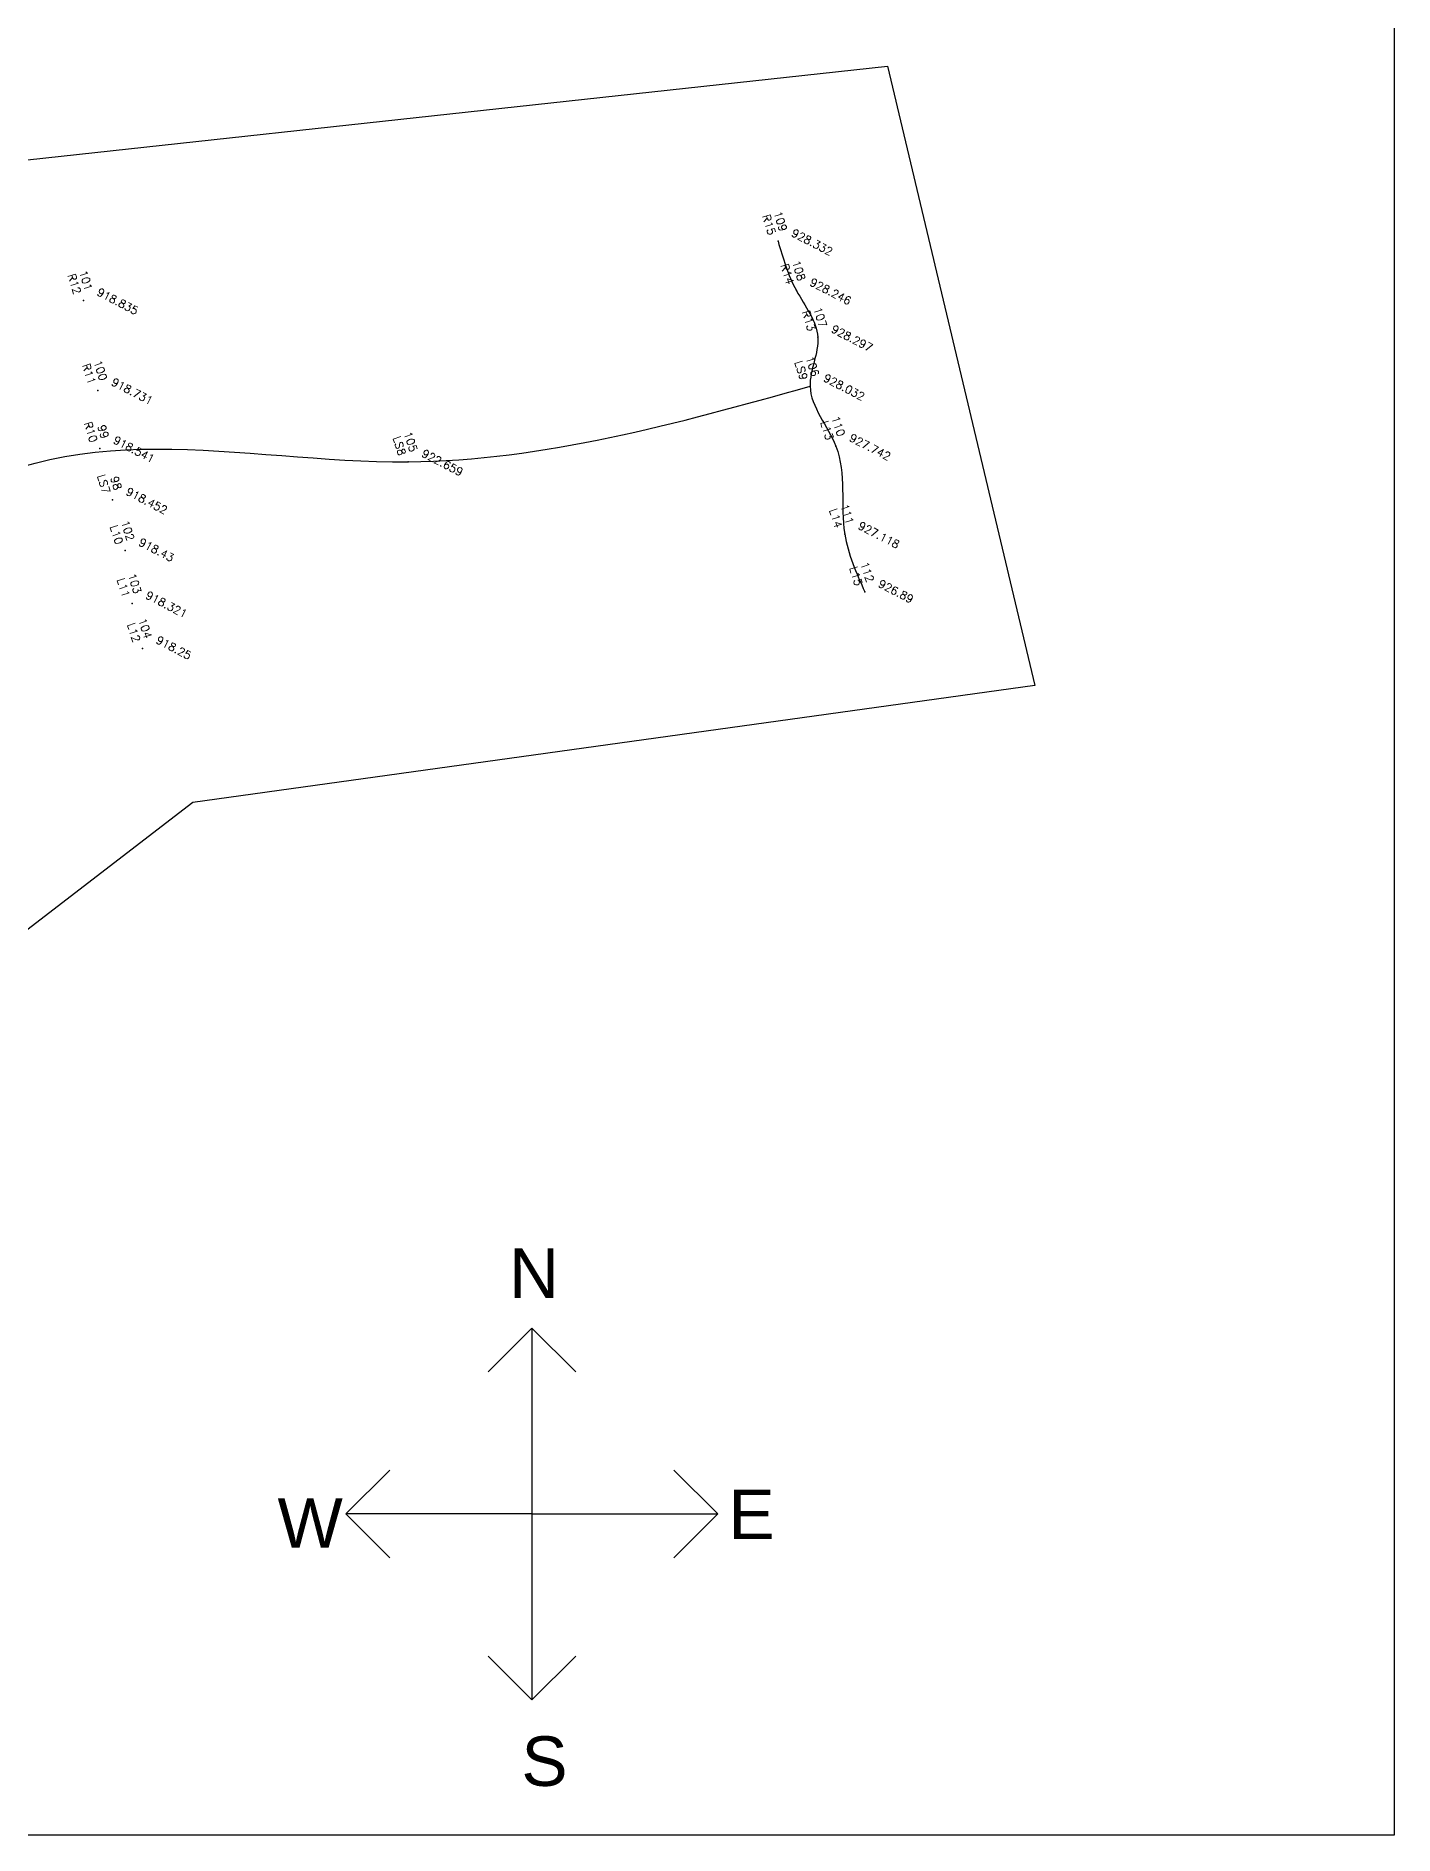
# Model space of a CAD drawing. Header units: millimetres. Extents: x 824502 to 1498685, y 1474633 to 1481826.
# Drawn here: x 1496276 to 1496824, y 1477989 to 1478714 of the extents above; entities that cross this region are included whole.
import ezdxf
from ezdxf.enums import TextEntityAlignment as Align

# ---------------------------------------------------------------- set-up
doc = ezdxf.new("R2010")
doc.units = ezdxf.units.MM
for name, color, linetype in [('Boundary', 6, 'Continuous'), ('Points', 7, 'Continuous'), ('Points-ELV', 6, 'Continuous'), ('Points-NUM', 4, 'Continuous'), ('Points-TXT', 3, 'Continuous')]:
    doc.layers.add(name, color=color, linetype=linetype)
doc.styles.add('ROMANS', font='romans.shx')
doc.styles.get("Standard").update_dxf_attribs({"font": 'arial.ttf'})

# ---------------------------------------------------------------- blocks, each defined once
blk = doc.blocks.new('POINTS')
at = {"layer": 'Points'}
blk.add_line((0, 0), (0, 0), dxfattribs=at)
blk.add_point((0, 0), dxfattribs=at)
at = {"layer": 'Points-ELV', "style": 'ROMANS'}
blk.add_attdef('ELEV', text='', height=1, rotation=45, dxfattribs=at).set_placement((0, 0), align=Align.BOTTOM_LEFT)
at = {"layer": 'Points-NUM', "style": 'ROMANS'}
blk.add_attdef('PTNUM', text='', height=1, dxfattribs=at).set_placement((0, 0), align=Align.BOTTOM_RIGHT)
at = {"layer": 'Points-TXT', "style": 'ROMANS'}
blk.add_attdef('DESC', text='', height=1, dxfattribs=at).set_placement((0, 0), align=Align.BOTTOM_RIGHT)

msp = doc.modelspace()

# ---------------------------------------------------------------- linework, layer by layer
at = {"color": 0}
for p, q in [((1496458.09, 1478175.571), (1496475.768, 1478193.248)), ((1496475.768, 1478193.248), (1496475.768, 1478043.248)), ((1496493.445, 1478175.571), (1496475.768, 1478193.248)), ((1496418.445, 1478135.926), (1496400.768, 1478118.248)), ((1496533.09, 1478135.926), (1496550.768, 1478118.248)), ((1496475.768, 1478118.248), (1496400.768, 1478118.248)), ((1496418.445, 1478100.571), (1496400.768, 1478118.248)), ((1496475.768, 1478118.248), (1496550.768, 1478118.248)), ((1496533.09, 1478100.571), (1496550.768, 1478118.248)), ((1496458.09, 1478060.926), (1496475.768, 1478043.248)), ((1496493.445, 1478060.926), (1496475.768, 1478043.248))]:
    msp.add_line(p, q, dxfattribs=at)
msp.add_lwpolyline([(1494656.996, 1478975.107), (1496823.552, 1478975.107), (1496823.552, 1477988.737), (1494656.996, 1477988.737)], close=True, dxfattribs=at)
msp.add_spline([(1494894.272, 1478472.394, 12010.774), (1494972.724, 1478476.438, 11982.219), (1495072.859, 1478476.426, 11956.996), (1495368.148, 1478491.918, 11913.086), (1495507.247, 1478493.858, 11875.155), (1495683.505, 1478518.948, 11820.59), (1495806.752, 1478478.688, 11807.96), (1496023.66, 1478486.447, 11798.725), (1496129.908, 1478446.309, 11802.91), (1496228.815, 1478520.003, 11813.9), (1496425.884, 1478542.724, 11915.966), (1496587.973, 1478573.166, 11985.357)], degree=3)
at = {"layer": 'Boundary'}
msp.add_polyline3d([(1496619.238, 1478702.343, 0), (1496678.62, 1478452.456, 0), (1496338.921, 1478405.251, 0), (1496198.483, 1478297.292, 0), (1495979.235, 1478289.151, 0), (1495731.873, 1478282.827, 0), (1495357.075, 1478305.02, 0), (1495142.369, 1478292.194, 0), (1494854.276, 1478306.666, 0), (1494825.664, 1478580.806, 0), (1495085.779, 1478667.703, 0), (1495784.592, 1478656.118, 0), (1496122.803, 1478648.232, 0), (1496619.282, 1478702.327, 0)], dxfattribs=at)
at = {"layer": 'Boundary', "color": 0}
msp.add_spline([(1496575.059, 1478631.661), (1496582.458, 1478611.787), (1496591.11, 1478592.919), (1496587.973, 1478573.166), (1496598.391, 1478549.018), (1496601.961, 1478513.547), (1496610.087, 1478490.177)], degree=3, dxfattribs=at)

# ---------------------------------------------------------------- block references
at = {"layer": 'Points', "linetype": 'Continuous'}
ref = msp.add_blockref('POINTS', (1496575.059, 1478631.661, 11989.232), dxfattribs=dict(at, xscale=12.91481050348951, yscale=12.91481050348951, zscale=12.91481050348951, rotation=287.5583941117993))
ref.add_attrib('PTNUM', '109', dxfattribs={"layer": 'Points-NUM', "height": 3.2287, "rotation": 287.558394, "style": 'ROMANS'}).set_placement((1496574.854, 1478634.983, 11989.232), align=Align.BOTTOM_RIGHT)
ref.add_attrib('DESC', 'R15', dxfattribs={"layer": 'Points-TXT', "height": 3.2287, "rotation": 287.558394, "style": 'ROMANS'}).set_placement((1496570.237, 1478633.522, 11989.232), align=Align.BOTTOM_RIGHT)
ref.add_attrib('ELEV', '928.332', dxfattribs={"layer": 'Points-ELV', "height": 3.2287, "rotation": 332.558394, "style": 'ROMANS'}).set_placement((1496579.676, 1478633.122, 11989.232), align=Align.BOTTOM_LEFT)
ref = msp.add_blockref('POINTS', (1496575.059, 1478631.661, 11989.232), dxfattribs=dict(at, xscale=12.91481050348951, yscale=12.91481050348951, zscale=12.91481050348951, rotation=287.5583941117993))
ref.add_attrib('PTNUM', '109', dxfattribs={"layer": 'Points-NUM', "height": 3.2287, "rotation": 287.558394, "style": 'ROMANS'}).set_placement((1496574.854, 1478634.983, 11989.232), align=Align.BOTTOM_RIGHT)
ref.add_attrib('DESC', 'R15', dxfattribs={"layer": 'Points-TXT', "height": 3.2287, "rotation": 287.558394, "style": 'ROMANS'}).set_placement((1496570.237, 1478633.522, 11989.232), align=Align.BOTTOM_RIGHT)
ref.add_attrib('ELEV', '928.332', dxfattribs={"layer": 'Points-ELV', "height": 3.2287, "rotation": 332.558394, "style": 'ROMANS'}).set_placement((1496579.676, 1478633.122, 11989.232), align=Align.BOTTOM_LEFT)
ref = msp.add_blockref('POINTS', (1496582.458, 1478611.787, 11988.121), dxfattribs=dict(at, xscale=12.91481050348951, yscale=12.91481050348951, zscale=12.91481050348951, rotation=287.5583941117993))
ref.add_attrib('PTNUM', '108', dxfattribs={"layer": 'Points-NUM', "height": 3.2287, "rotation": 287.558394, "style": 'ROMANS'}).set_placement((1496582.253, 1478615.109, 11988.121), align=Align.BOTTOM_RIGHT)
ref.add_attrib('DESC', 'R14', dxfattribs={"layer": 'Points-TXT', "height": 3.2287, "rotation": 287.558394, "style": 'ROMANS'}).set_placement((1496577.636, 1478613.648, 11988.121), align=Align.BOTTOM_RIGHT)
ref.add_attrib('ELEV', '928.246', dxfattribs={"layer": 'Points-ELV', "height": 3.2287, "rotation": 332.558394, "style": 'ROMANS'}).set_placement((1496587.075, 1478613.248, 11988.121), align=Align.BOTTOM_LEFT)
ref = msp.add_blockref('POINTS', (1496582.458, 1478611.787, 11988.121), dxfattribs=dict(at, xscale=12.91481050348951, yscale=12.91481050348951, zscale=12.91481050348951, rotation=287.5583941117993))
ref.add_attrib('PTNUM', '108', dxfattribs={"layer": 'Points-NUM', "height": 3.2287, "rotation": 287.558394, "style": 'ROMANS'}).set_placement((1496582.253, 1478615.109, 11988.121), align=Align.BOTTOM_RIGHT)
ref.add_attrib('DESC', 'R14', dxfattribs={"layer": 'Points-TXT', "height": 3.2287, "rotation": 287.558394, "style": 'ROMANS'}).set_placement((1496577.636, 1478613.648, 11988.121), align=Align.BOTTOM_RIGHT)
ref.add_attrib('ELEV', '928.246', dxfattribs={"layer": 'Points-ELV', "height": 3.2287, "rotation": 332.558394, "style": 'ROMANS'}).set_placement((1496587.075, 1478613.248, 11988.121), align=Align.BOTTOM_LEFT)
ref = msp.add_blockref('POINTS', (1496294.868, 1478607.794, 11866.58), dxfattribs=dict(at, xscale=12.91481050348951, yscale=12.91481050348951, zscale=12.91481050348951, rotation=287.5583941117993))
ref.add_attrib('PTNUM', '101', dxfattribs={"layer": 'Points-NUM', "height": 3.2287, "rotation": 287.558394, "style": 'ROMANS'}).set_placement((1496294.664, 1478611.115, 11866.58), align=Align.BOTTOM_RIGHT)
ref.add_attrib('DESC', 'R12', dxfattribs={"layer": 'Points-TXT', "height": 3.2287, "rotation": 287.558394, "style": 'ROMANS'}).set_placement((1496290.047, 1478609.654, 11866.58), align=Align.BOTTOM_RIGHT)
ref.add_attrib('ELEV', '918.835', dxfattribs={"layer": 'Points-ELV', "height": 3.2287, "rotation": 332.558394, "style": 'ROMANS'}).set_placement((1496299.486, 1478609.255, 11866.58), align=Align.BOTTOM_LEFT)
ref = msp.add_blockref('POINTS', (1496294.868, 1478607.794, 11866.58), dxfattribs=dict(at, xscale=12.91481050348951, yscale=12.91481050348951, zscale=12.91481050348951, rotation=287.5583941117993))
ref.add_attrib('PTNUM', '101', dxfattribs={"layer": 'Points-NUM', "height": 3.2287, "rotation": 287.558394, "style": 'ROMANS'}).set_placement((1496294.664, 1478611.115, 11866.58), align=Align.BOTTOM_RIGHT)
ref.add_attrib('DESC', 'R12', dxfattribs={"layer": 'Points-TXT', "height": 3.2287, "rotation": 287.558394, "style": 'ROMANS'}).set_placement((1496290.047, 1478609.654, 11866.58), align=Align.BOTTOM_RIGHT)
ref.add_attrib('ELEV', '918.835', dxfattribs={"layer": 'Points-ELV', "height": 3.2287, "rotation": 332.558394, "style": 'ROMANS'}).set_placement((1496299.486, 1478609.255, 11866.58), align=Align.BOTTOM_LEFT)
ref = msp.add_blockref('POINTS', (1496591.11, 1478592.919, 11988.78), dxfattribs=dict(at, xscale=12.91481050348951, yscale=12.91481050348951, zscale=12.91481050348951, rotation=287.5583941117993))
ref.add_attrib('PTNUM', '107', dxfattribs={"layer": 'Points-NUM', "height": 3.2287, "rotation": 287.558394, "style": 'ROMANS'}).set_placement((1496590.906, 1478596.241, 11988.78), align=Align.BOTTOM_RIGHT)
ref.add_attrib('DESC', 'R13', dxfattribs={"layer": 'Points-TXT', "height": 3.2287, "rotation": 287.558394, "style": 'ROMANS'}).set_placement((1496586.288, 1478594.78, 11988.78), align=Align.BOTTOM_RIGHT)
ref.add_attrib('ELEV', '928.297', dxfattribs={"layer": 'Points-ELV', "height": 3.2287, "rotation": 332.558394, "style": 'ROMANS'}).set_placement((1496595.728, 1478594.38, 11988.78), align=Align.BOTTOM_LEFT)
ref = msp.add_blockref('POINTS', (1496591.11, 1478592.919, 11988.78), dxfattribs=dict(at, xscale=12.91481050348951, yscale=12.91481050348951, zscale=12.91481050348951, rotation=287.5583941117993))
ref.add_attrib('PTNUM', '107', dxfattribs={"layer": 'Points-NUM', "height": 3.2287, "rotation": 287.558394, "style": 'ROMANS'}).set_placement((1496590.906, 1478596.241, 11988.78), align=Align.BOTTOM_RIGHT)
ref.add_attrib('DESC', 'R13', dxfattribs={"layer": 'Points-TXT', "height": 3.2287, "rotation": 287.558394, "style": 'ROMANS'}).set_placement((1496586.288, 1478594.78, 11988.78), align=Align.BOTTOM_RIGHT)
ref.add_attrib('ELEV', '928.297', dxfattribs={"layer": 'Points-ELV', "height": 3.2287, "rotation": 332.558394, "style": 'ROMANS'}).set_placement((1496595.728, 1478594.38, 11988.78), align=Align.BOTTOM_LEFT)
ref = msp.add_blockref('POINTS', (1496587.973, 1478573.166, 11985.357), dxfattribs=dict(at, xscale=12.91481050348951, yscale=12.91481050348951, zscale=12.91481050348951, rotation=287.5583941117993))
ref.add_attrib('PTNUM', '106', dxfattribs={"layer": 'Points-NUM', "height": 3.2287, "rotation": 287.558394, "style": 'ROMANS'}).set_placement((1496587.769, 1478576.487, 11985.357), align=Align.BOTTOM_RIGHT)
ref.add_attrib('DESC', 'LS9', dxfattribs={"layer": 'Points-TXT', "height": 3.2287, "rotation": 287.558394, "style": 'ROMANS'}).set_placement((1496583.151, 1478575.026, 11985.357), align=Align.BOTTOM_RIGHT)
ref.add_attrib('ELEV', '928.032', dxfattribs={"layer": 'Points-ELV', "height": 3.2287, "rotation": 332.558394, "style": 'ROMANS'}).set_placement((1496592.591, 1478574.627, 11985.357), align=Align.BOTTOM_LEFT)
ref = msp.add_blockref('POINTS', (1496587.973, 1478573.166, 11985.357), dxfattribs=dict(at, xscale=12.91481050348951, yscale=12.91481050348951, zscale=12.91481050348951, rotation=287.5583941117993))
ref.add_attrib('PTNUM', '106', dxfattribs={"layer": 'Points-NUM', "height": 3.2287, "rotation": 287.558394, "style": 'ROMANS'}).set_placement((1496587.769, 1478576.487, 11985.357), align=Align.BOTTOM_RIGHT)
ref.add_attrib('DESC', 'LS9', dxfattribs={"layer": 'Points-TXT', "height": 3.2287, "rotation": 287.558394, "style": 'ROMANS'}).set_placement((1496583.151, 1478575.026, 11985.357), align=Align.BOTTOM_RIGHT)
ref.add_attrib('ELEV', '928.032', dxfattribs={"layer": 'Points-ELV', "height": 3.2287, "rotation": 332.558394, "style": 'ROMANS'}).set_placement((1496592.591, 1478574.627, 11985.357), align=Align.BOTTOM_LEFT)
ref = msp.add_blockref('POINTS', (1496300.726, 1478571.515, 11865.237), dxfattribs=dict(at, xscale=12.91481050348951, yscale=12.91481050348951, zscale=12.91481050348951, rotation=287.5583941117993))
ref.add_attrib('PTNUM', '100', dxfattribs={"layer": 'Points-NUM', "height": 3.2287, "rotation": 287.558394, "style": 'ROMANS'}).set_placement((1496300.522, 1478574.837, 11865.237), align=Align.BOTTOM_RIGHT)
ref.add_attrib('DESC', 'R11', dxfattribs={"layer": 'Points-TXT', "height": 3.2287, "rotation": 287.558394, "style": 'ROMANS'}).set_placement((1496295.904, 1478573.376, 11865.237), align=Align.BOTTOM_RIGHT)
ref.add_attrib('ELEV', '918.731', dxfattribs={"layer": 'Points-ELV', "height": 3.2287, "rotation": 332.558394, "style": 'ROMANS'}).set_placement((1496305.343, 1478572.976, 11865.237), align=Align.BOTTOM_LEFT)
ref = msp.add_blockref('POINTS', (1496300.726, 1478571.515, 11865.237), dxfattribs=dict(at, xscale=12.91481050348951, yscale=12.91481050348951, zscale=12.91481050348951, rotation=287.5583941117993))
ref.add_attrib('PTNUM', '100', dxfattribs={"layer": 'Points-NUM', "height": 3.2287, "rotation": 287.558394, "style": 'ROMANS'}).set_placement((1496300.522, 1478574.837, 11865.237), align=Align.BOTTOM_RIGHT)
ref.add_attrib('DESC', 'R11', dxfattribs={"layer": 'Points-TXT', "height": 3.2287, "rotation": 287.558394, "style": 'ROMANS'}).set_placement((1496295.904, 1478573.376, 11865.237), align=Align.BOTTOM_RIGHT)
ref.add_attrib('ELEV', '918.731', dxfattribs={"layer": 'Points-ELV', "height": 3.2287, "rotation": 332.558394, "style": 'ROMANS'}).set_placement((1496305.343, 1478572.976, 11865.237), align=Align.BOTTOM_LEFT)
ref = msp.add_blockref('POINTS', (1496301.45, 1478548.08, 11862.783), dxfattribs=dict(at, xscale=12.91481050348951, yscale=12.91481050348951, zscale=12.91481050348951, rotation=287.5583941117993))
ref.add_attrib('PTNUM', '99', dxfattribs={"layer": 'Points-NUM', "height": 3.2287, "rotation": 287.558394, "style": 'ROMANS'}).set_placement((1496301.245, 1478551.401, 11862.783), align=Align.BOTTOM_RIGHT)
ref.add_attrib('DESC', 'R10', dxfattribs={"layer": 'Points-TXT', "height": 3.2287, "rotation": 287.558394, "style": 'ROMANS'}).set_placement((1496296.628, 1478549.94, 11862.783), align=Align.BOTTOM_RIGHT)
ref.add_attrib('ELEV', '918.541', dxfattribs={"layer": 'Points-ELV', "height": 3.2287, "rotation": 332.558394, "style": 'ROMANS'}).set_placement((1496306.067, 1478549.541, 11862.783), align=Align.BOTTOM_LEFT)
ref = msp.add_blockref('POINTS', (1496301.45, 1478548.08, 11862.783), dxfattribs=dict(at, xscale=12.91481050348951, yscale=12.91481050348951, zscale=12.91481050348951, rotation=287.5583941117993))
ref.add_attrib('PTNUM', '99', dxfattribs={"layer": 'Points-NUM', "height": 3.2287, "rotation": 287.558394, "style": 'ROMANS'}).set_placement((1496301.245, 1478551.401, 11862.783), align=Align.BOTTOM_RIGHT)
ref.add_attrib('DESC', 'R10', dxfattribs={"layer": 'Points-TXT', "height": 3.2287, "rotation": 287.558394, "style": 'ROMANS'}).set_placement((1496296.628, 1478549.94, 11862.783), align=Align.BOTTOM_RIGHT)
ref.add_attrib('ELEV', '918.541', dxfattribs={"layer": 'Points-ELV', "height": 3.2287, "rotation": 332.558394, "style": 'ROMANS'}).set_placement((1496306.067, 1478549.541, 11862.783), align=Align.BOTTOM_LEFT)
ref = msp.add_blockref('POINTS', (1496598.391, 1478549.018, 11981.612), dxfattribs=dict(at, xscale=12.91481050348951, yscale=12.91481050348951, zscale=12.91481050348951, rotation=287.5583941117993))
ref.add_attrib('PTNUM', '110', dxfattribs={"layer": 'Points-NUM', "height": 3.2287, "rotation": 287.558394, "style": 'ROMANS'}).set_placement((1496598.187, 1478552.34, 11981.612), align=Align.BOTTOM_RIGHT)
ref.add_attrib('DESC', 'L13', dxfattribs={"layer": 'Points-TXT', "height": 3.2287, "rotation": 287.558394, "style": 'ROMANS'}).set_placement((1496593.569, 1478550.879, 11981.612), align=Align.BOTTOM_RIGHT)
ref.add_attrib('ELEV', '927.742', dxfattribs={"layer": 'Points-ELV', "height": 3.2287, "rotation": 332.558394, "style": 'ROMANS'}).set_placement((1496603.008, 1478550.479, 11981.612), align=Align.BOTTOM_LEFT)
ref = msp.add_blockref('POINTS', (1496598.391, 1478549.018, 11981.612), dxfattribs=dict(at, xscale=12.91481050348951, yscale=12.91481050348951, zscale=12.91481050348951, rotation=287.5583941117993))
ref.add_attrib('PTNUM', '110', dxfattribs={"layer": 'Points-NUM', "height": 3.2287, "rotation": 287.558394, "style": 'ROMANS'}).set_placement((1496598.187, 1478552.34, 11981.612), align=Align.BOTTOM_RIGHT)
ref.add_attrib('DESC', 'L13', dxfattribs={"layer": 'Points-TXT', "height": 3.2287, "rotation": 287.558394, "style": 'ROMANS'}).set_placement((1496593.569, 1478550.879, 11981.612), align=Align.BOTTOM_RIGHT)
ref.add_attrib('ELEV', '927.742', dxfattribs={"layer": 'Points-ELV', "height": 3.2287, "rotation": 332.558394, "style": 'ROMANS'}).set_placement((1496603.008, 1478550.479, 11981.612), align=Align.BOTTOM_LEFT)
ref = msp.add_blockref('POINTS', (1496425.884, 1478542.724, 11915.966), dxfattribs=dict(at, xscale=12.91481050348951, yscale=12.91481050348951, zscale=12.91481050348951, rotation=287.5583941117993))
ref.add_attrib('PTNUM', '105', dxfattribs={"layer": 'Points-NUM', "height": 3.2287, "rotation": 287.558394, "style": 'ROMANS'}).set_placement((1496425.679, 1478546.046, 11915.966), align=Align.BOTTOM_RIGHT)
ref.add_attrib('DESC', 'LS8', dxfattribs={"layer": 'Points-TXT', "height": 3.2287, "rotation": 287.558394, "style": 'ROMANS'}).set_placement((1496421.062, 1478544.585, 11915.966), align=Align.BOTTOM_RIGHT)
ref.add_attrib('ELEV', '922.659', dxfattribs={"layer": 'Points-ELV', "height": 3.2287, "rotation": 332.558394, "style": 'ROMANS'}).set_placement((1496430.501, 1478544.186, 11915.966), align=Align.BOTTOM_LEFT)
ref = msp.add_blockref('POINTS', (1496425.884, 1478542.724, 11915.966), dxfattribs=dict(at, xscale=12.91481050348951, yscale=12.91481050348951, zscale=12.91481050348951, rotation=287.5583941117993))
ref.add_attrib('PTNUM', '105', dxfattribs={"layer": 'Points-NUM', "height": 3.2287, "rotation": 287.558394, "style": 'ROMANS'}).set_placement((1496425.679, 1478546.046, 11915.966), align=Align.BOTTOM_RIGHT)
ref.add_attrib('DESC', 'LS8', dxfattribs={"layer": 'Points-TXT', "height": 3.2287, "rotation": 287.558394, "style": 'ROMANS'}).set_placement((1496421.062, 1478544.585, 11915.966), align=Align.BOTTOM_RIGHT)
ref.add_attrib('ELEV', '922.659', dxfattribs={"layer": 'Points-ELV', "height": 3.2287, "rotation": 332.558394, "style": 'ROMANS'}).set_placement((1496430.501, 1478544.186, 11915.966), align=Align.BOTTOM_LEFT)
ref = msp.add_blockref('POINTS', (1496306.614, 1478527.349, 11861.634), dxfattribs=dict(at, xscale=12.91481050348951, yscale=12.91481050348951, zscale=12.91481050348951, rotation=287.5583941117993))
ref.add_attrib('PTNUM', '98', dxfattribs={"layer": 'Points-NUM', "height": 3.2287, "rotation": 287.558394, "style": 'ROMANS'}).set_placement((1496306.41, 1478530.671, 11861.634), align=Align.BOTTOM_RIGHT)
ref.add_attrib('DESC', 'LS7', dxfattribs={"layer": 'Points-TXT', "height": 3.2287, "rotation": 287.558394, "style": 'ROMANS'}).set_placement((1496301.792, 1478529.21, 11861.634), align=Align.BOTTOM_RIGHT)
ref.add_attrib('ELEV', '918.452', dxfattribs={"layer": 'Points-ELV', "height": 3.2287, "rotation": 332.558394, "style": 'ROMANS'}).set_placement((1496311.232, 1478528.811, 11861.634), align=Align.BOTTOM_LEFT)
ref = msp.add_blockref('POINTS', (1496306.614, 1478527.349, 11861.634), dxfattribs=dict(at, xscale=12.91481050348951, yscale=12.91481050348951, zscale=12.91481050348951, rotation=287.5583941117993))
ref.add_attrib('PTNUM', '98', dxfattribs={"layer": 'Points-NUM', "height": 3.2287, "rotation": 287.558394, "style": 'ROMANS'}).set_placement((1496306.41, 1478530.671, 11861.634), align=Align.BOTTOM_RIGHT)
ref.add_attrib('DESC', 'LS7', dxfattribs={"layer": 'Points-TXT', "height": 3.2287, "rotation": 287.558394, "style": 'ROMANS'}).set_placement((1496301.792, 1478529.21, 11861.634), align=Align.BOTTOM_RIGHT)
ref.add_attrib('ELEV', '918.452', dxfattribs={"layer": 'Points-ELV', "height": 3.2287, "rotation": 332.558394, "style": 'ROMANS'}).set_placement((1496311.232, 1478528.811, 11861.634), align=Align.BOTTOM_LEFT)
ref = msp.add_blockref('POINTS', (1496311.758, 1478506.897, 11861.349), dxfattribs=dict(at, xscale=12.91481050348951, yscale=12.91481050348951, zscale=12.91481050348951, rotation=287.5583941117993))
ref.add_attrib('PTNUM', '102', dxfattribs={"layer": 'Points-NUM', "height": 3.2287, "rotation": 287.558394, "style": 'ROMANS'}).set_placement((1496311.554, 1478510.219, 11861.349), align=Align.BOTTOM_RIGHT)
ref.add_attrib('DESC', 'L10', dxfattribs={"layer": 'Points-TXT', "height": 3.2287, "rotation": 287.558394, "style": 'ROMANS'}).set_placement((1496306.936, 1478508.758, 11861.349), align=Align.BOTTOM_RIGHT)
ref.add_attrib('ELEV', '918.43', dxfattribs={"layer": 'Points-ELV', "height": 3.2287, "rotation": 332.558394, "style": 'ROMANS'}).set_placement((1496316.376, 1478508.358, 11861.349), align=Align.BOTTOM_LEFT)
ref = msp.add_blockref('POINTS', (1496311.758, 1478506.897, 11861.349), dxfattribs=dict(at, xscale=12.91481050348951, yscale=12.91481050348951, zscale=12.91481050348951, rotation=287.5583941117993))
ref.add_attrib('PTNUM', '102', dxfattribs={"layer": 'Points-NUM', "height": 3.2287, "rotation": 287.558394, "style": 'ROMANS'}).set_placement((1496311.554, 1478510.219, 11861.349), align=Align.BOTTOM_RIGHT)
ref.add_attrib('DESC', 'L10', dxfattribs={"layer": 'Points-TXT', "height": 3.2287, "rotation": 287.558394, "style": 'ROMANS'}).set_placement((1496306.936, 1478508.758, 11861.349), align=Align.BOTTOM_RIGHT)
ref.add_attrib('ELEV', '918.43', dxfattribs={"layer": 'Points-ELV', "height": 3.2287, "rotation": 332.558394, "style": 'ROMANS'}).set_placement((1496316.376, 1478508.358, 11861.349), align=Align.BOTTOM_LEFT)
ref = msp.add_blockref('POINTS', (1496601.961, 1478513.547, 11973.553), dxfattribs=dict(at, xscale=12.91481050348951, yscale=12.91481050348951, zscale=12.91481050348951, rotation=287.5583941117993))
ref.add_attrib('PTNUM', '111', dxfattribs={"layer": 'Points-NUM', "height": 3.2287, "rotation": 287.558394, "style": 'ROMANS'}).set_placement((1496601.757, 1478516.868, 11973.553), align=Align.BOTTOM_RIGHT)
ref.add_attrib('DESC', 'L14', dxfattribs={"layer": 'Points-TXT', "height": 3.2287, "rotation": 287.558394, "style": 'ROMANS'}).set_placement((1496597.14, 1478515.407, 11973.553), align=Align.BOTTOM_RIGHT)
ref.add_attrib('ELEV', '927.118', dxfattribs={"layer": 'Points-ELV', "height": 3.2287, "rotation": 332.558394, "style": 'ROMANS'}).set_placement((1496606.579, 1478515.008, 11973.553), align=Align.BOTTOM_LEFT)
ref = msp.add_blockref('POINTS', (1496601.961, 1478513.547, 11973.553), dxfattribs=dict(at, xscale=12.91481050348951, yscale=12.91481050348951, zscale=12.91481050348951, rotation=287.5583941117993))
ref.add_attrib('PTNUM', '111', dxfattribs={"layer": 'Points-NUM', "height": 3.2287, "rotation": 287.558394, "style": 'ROMANS'}).set_placement((1496601.757, 1478516.868, 11973.553), align=Align.BOTTOM_RIGHT)
ref.add_attrib('DESC', 'L14', dxfattribs={"layer": 'Points-TXT', "height": 3.2287, "rotation": 287.558394, "style": 'ROMANS'}).set_placement((1496597.14, 1478515.407, 11973.553), align=Align.BOTTOM_RIGHT)
ref.add_attrib('ELEV', '927.118', dxfattribs={"layer": 'Points-ELV', "height": 3.2287, "rotation": 332.558394, "style": 'ROMANS'}).set_placement((1496606.579, 1478515.008, 11973.553), align=Align.BOTTOM_LEFT)
ref = msp.add_blockref('POINTS', (1496314.564, 1478485.529, 11859.942), dxfattribs=dict(at, xscale=12.91481050348951, yscale=12.91481050348951, zscale=12.91481050348951, rotation=287.5583941117993))
ref.add_attrib('PTNUM', '103', dxfattribs={"layer": 'Points-NUM', "height": 3.2287, "rotation": 287.558394, "style": 'ROMANS'}).set_placement((1496314.36, 1478488.851, 11859.942), align=Align.BOTTOM_RIGHT)
ref.add_attrib('DESC', 'L11', dxfattribs={"layer": 'Points-TXT', "height": 3.2287, "rotation": 287.558394, "style": 'ROMANS'}).set_placement((1496309.742, 1478487.39, 11859.942), align=Align.BOTTOM_RIGHT)
ref.add_attrib('ELEV', '918.321', dxfattribs={"layer": 'Points-ELV', "height": 3.2287, "rotation": 332.558394, "style": 'ROMANS'}).set_placement((1496319.181, 1478486.99, 11859.942), align=Align.BOTTOM_LEFT)
ref = msp.add_blockref('POINTS', (1496314.564, 1478485.529, 11859.942), dxfattribs=dict(at, xscale=12.91481050348951, yscale=12.91481050348951, zscale=12.91481050348951, rotation=287.5583941117993))
ref.add_attrib('PTNUM', '103', dxfattribs={"layer": 'Points-NUM', "height": 3.2287, "rotation": 287.558394, "style": 'ROMANS'}).set_placement((1496314.36, 1478488.851, 11859.942), align=Align.BOTTOM_RIGHT)
ref.add_attrib('DESC', 'L11', dxfattribs={"layer": 'Points-TXT', "height": 3.2287, "rotation": 287.558394, "style": 'ROMANS'}).set_placement((1496309.742, 1478487.39, 11859.942), align=Align.BOTTOM_RIGHT)
ref.add_attrib('ELEV', '918.321', dxfattribs={"layer": 'Points-ELV', "height": 3.2287, "rotation": 332.558394, "style": 'ROMANS'}).set_placement((1496319.181, 1478486.99, 11859.942), align=Align.BOTTOM_LEFT)
ref = msp.add_blockref('POINTS', (1496610.087, 1478490.177, 11970.609), dxfattribs=dict(at, xscale=12.91481050348951, yscale=12.91481050348951, zscale=12.91481050348951, rotation=287.5583941117993))
ref.add_attrib('PTNUM', '112', dxfattribs={"layer": 'Points-NUM', "height": 3.2287, "rotation": 287.558394, "style": 'ROMANS'}).set_placement((1496609.883, 1478493.499, 11970.609), align=Align.BOTTOM_RIGHT)
ref.add_attrib('DESC', 'L15', dxfattribs={"layer": 'Points-TXT', "height": 3.2287, "rotation": 287.558394, "style": 'ROMANS'}).set_placement((1496605.266, 1478492.038, 11970.609), align=Align.BOTTOM_RIGHT)
ref.add_attrib('ELEV', '926.89', dxfattribs={"layer": 'Points-ELV', "height": 3.2287, "rotation": 332.558394, "style": 'ROMANS'}).set_placement((1496614.705, 1478491.638, 11970.609), align=Align.BOTTOM_LEFT)
ref = msp.add_blockref('POINTS', (1496610.087, 1478490.177, 11970.609), dxfattribs=dict(at, xscale=12.91481050348951, yscale=12.91481050348951, zscale=12.91481050348951, rotation=287.5583941117993))
ref.add_attrib('PTNUM', '112', dxfattribs={"layer": 'Points-NUM', "height": 3.2287, "rotation": 287.558394, "style": 'ROMANS'}).set_placement((1496609.883, 1478493.499, 11970.609), align=Align.BOTTOM_RIGHT)
ref.add_attrib('DESC', 'L15', dxfattribs={"layer": 'Points-TXT', "height": 3.2287, "rotation": 287.558394, "style": 'ROMANS'}).set_placement((1496605.266, 1478492.038, 11970.609), align=Align.BOTTOM_RIGHT)
ref.add_attrib('ELEV', '926.89', dxfattribs={"layer": 'Points-ELV', "height": 3.2287, "rotation": 332.558394, "style": 'ROMANS'}).set_placement((1496614.705, 1478491.638, 11970.609), align=Align.BOTTOM_LEFT)
ref = msp.add_blockref('POINTS', (1496318.743, 1478467.44, 11859.025), dxfattribs=dict(at, xscale=12.91481050348951, yscale=12.91481050348951, zscale=12.91481050348951, rotation=287.5583941117993))
ref.add_attrib('PTNUM', '104', dxfattribs={"layer": 'Points-NUM', "height": 3.2287, "rotation": 287.558394, "style": 'ROMANS'}).set_placement((1496318.539, 1478470.762, 11859.025), align=Align.BOTTOM_RIGHT)
ref.add_attrib('DESC', 'L12', dxfattribs={"layer": 'Points-TXT', "height": 3.2287, "rotation": 287.558394, "style": 'ROMANS'}).set_placement((1496313.922, 1478469.301, 11859.025), align=Align.BOTTOM_RIGHT)
ref.add_attrib('ELEV', '918.25', dxfattribs={"layer": 'Points-ELV', "height": 3.2287, "rotation": 332.558394, "style": 'ROMANS'}).set_placement((1496323.361, 1478468.901, 11859.025), align=Align.BOTTOM_LEFT)
ref = msp.add_blockref('POINTS', (1496318.743, 1478467.44, 11859.025), dxfattribs=dict(at, xscale=12.91481050348951, yscale=12.91481050348951, zscale=12.91481050348951, rotation=287.5583941117993))
ref.add_attrib('PTNUM', '104', dxfattribs={"layer": 'Points-NUM', "height": 3.2287, "rotation": 287.558394, "style": 'ROMANS'}).set_placement((1496318.539, 1478470.762, 11859.025), align=Align.BOTTOM_RIGHT)
ref.add_attrib('DESC', 'L12', dxfattribs={"layer": 'Points-TXT', "height": 3.2287, "rotation": 287.558394, "style": 'ROMANS'}).set_placement((1496313.922, 1478469.301, 11859.025), align=Align.BOTTOM_RIGHT)
ref.add_attrib('ELEV', '918.25', dxfattribs={"layer": 'Points-ELV', "height": 3.2287, "rotation": 332.558394, "style": 'ROMANS'}).set_placement((1496323.361, 1478468.901, 11859.025), align=Align.BOTTOM_LEFT)

# ---------------------------------------------------------------- texts
at = {"color": 0, "char_height": 20, "attachment_point": 1}
for s, width, insert in [('N', 31.70075, (1496466.563, 1478225.341)), ('E', 12.21756, (1496555.041, 1478128.095)), ('W', 5.28423, (1496373.139, 1478124.622)), ('S', 18.49249, (1496471.536, 1478028.553))]:
    msp.add_mtext_dynamic_manual_height_columns(s, width=width, gutter_width=1, heights=[0], dxfattribs=dict(at, insert=insert))

doc.saveas('drawing.dxf')
